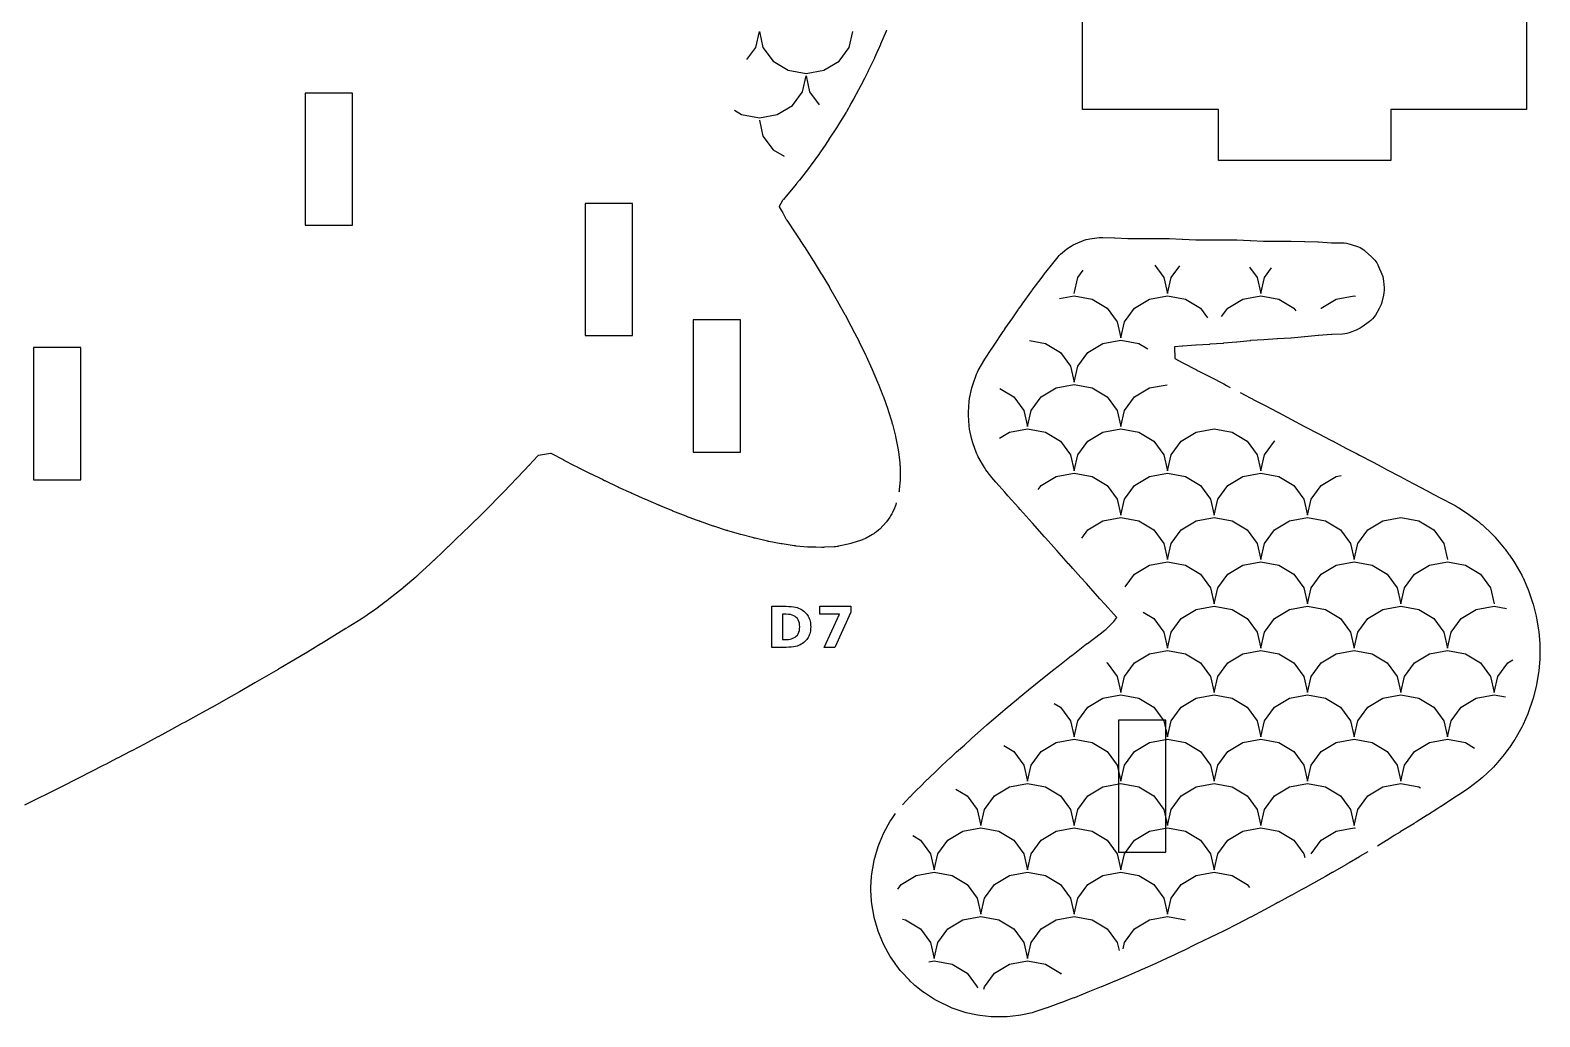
# Model space of a CAD drawing. Header units: millimetres. Extents: x 8 to 286, y 8 to 290.
# Drawn here: x 100.9 to 189.9, y 8.5 to 66.6 of the extents above; entities that cross this region are included whole.
import ezdxf

# ---------------------------------------------------------------- set-up
doc = ezdxf.new("R2010")
doc.units = ezdxf.units.MM
for name, color, linetype in [('CUT', 1, 'CONTINUOUS'), ('ENGRAVE', 5, 'CONTINUOUS'), ('SCORE', 7, 'CONTINUOUS')]:
    doc.layers.add(name, color=color, linetype=linetype)

msp = doc.modelspace()

# ---------------------------------------------------------------- linework, layer by layer
at = {"layer": 'CUT', "color": 1}
for points in [[(189.075, 87.0345), (189.075, 61.925), (181.075, 61.925), (181.075, 58.925), (170.925, 58.925), (170.925, 61.925), (162.925, 61.925), (162.925, 86.075), (166.65, 86.075)], [(151.3674, 66.6005), (151.3599, 66.5814), (151.3521, 66.5624), (151.3442, 66.5434), (151.0214, 65.7822), (151.018, 65.7743), (151.0146, 65.7663), (151.0111, 65.7584), (150.8741, 65.4467), (150.8703, 65.4381), (150.8665, 65.4295), (150.8626, 65.4209), (150.6609, 64.979), (150.6577, 64.972), (150.6544, 64.965), (150.6511, 64.9579), (150.2934, 64.1975), (150.2836, 64.1772), (150.2737, 64.157), (150.2635, 64.1368), (150.0691, 63.7574), (150.0666, 63.7525), (149.8752, 63.3826), (149.869, 63.3708), (149.8628, 63.359), (149.8565, 63.3473), (149.4371, 62.5751), (149.431, 62.5639), (149.2681, 62.2706), (149.2654, 62.2658), (149.0008, 61.7941), (148.9887, 61.7729), (148.9763, 61.7518), (148.9638, 61.7309), (148.5019, 60.9736), (148.4966, 60.9648), (148.4912, 60.9562), (148.4858, 60.9475), (148.4728, 60.9269), (148.4663, 60.9167), (148.4597, 60.9065), (148.453, 60.8963), (147.9755, 60.1692), (147.9684, 60.1585), (147.6678, 59.7104), (147.6639, 59.7046), (147.6601, 59.699), (147.6563, 59.6933), (147.4386, 59.376), (147.4298, 59.3633), (147.4209, 59.3506), (147.4119, 59.338), (146.8709, 58.587), (146.8559, 58.5666), (146.8407, 58.5464), (146.8254, 58.5263), (146.2299, 57.7623), (146.2253, 57.7565), (146.2207, 57.7507), (146.2161, 57.7449), (146.0697, 57.5613), (146.062, 57.5517), (146.0542, 57.5421), (146.0464, 57.5326), (145.575, 56.9632), (145.5686, 56.9556), (145.5622, 56.948), (145.5558, 56.9404), (145.2867, 56.6251), (145.2764, 56.6124), (145.2507, 56.576), (145.2422, 56.5619), (145.0364, 56.2045), (145.0346, 56.2012), (145.0365, 56.1978), (145.2266, 55.8869), (145.2517, 55.8441), (145.276, 55.8008), (145.2995, 55.7571), (145.4394, 55.4847), (145.4563, 55.4541), (145.4739, 55.4241), (145.4924, 55.3945), (145.989, 54.6505), (145.9931, 54.6444), (145.9972, 54.6382), (146.0012, 54.632), (146.0595, 54.5426), (146.5128, 53.8538), (146.5185, 53.8451), (146.5242, 53.8363), (146.5298, 53.8275), (146.8599, 53.3086), (147.0226, 53.0554), (147.0291, 53.0451), (147.0357, 53.0347), (147.0422, 53.0242), (147.5191, 52.2513), (147.5242, 52.243), (147.5292, 52.2347), (147.5342, 52.2264), (147.6632, 52.0104), (148.0002, 51.4484), (148.0042, 51.4416), (148.0082, 51.4348), (148.0122, 51.4279), (148.4615, 50.6582), (148.4675, 50.6477), (148.4772, 50.6307), (148.4855, 50.6159), (148.9084, 49.8537), (148.915, 49.8417), (148.9216, 49.8296), (148.928, 49.8175), (149.2627, 49.1841), (149.3349, 49.0494), (149.34, 49.0397), (149.3452, 49.0298), (149.3503, 49.0199), (149.7483, 48.2466), (149.7527, 48.2381), (149.757, 48.2296), (149.7612, 48.221), (150.0652, 47.609), (150.1348, 47.4701), (150.1472, 47.4447), (150.1594, 47.4191), (150.1712, 47.3934), (150.504, 46.6521), (150.5106, 46.6373), (150.5171, 46.6224), (150.5234, 46.6074), (150.8423, 45.8485), (150.8478, 45.835), (150.8533, 45.8215), (150.8588, 45.8079), (150.8665, 45.7884), (151.1571, 45.0663), (151.1675, 45.0396), (151.1776, 45.0129), (151.1874, 44.986), (151.4415, 44.2673), (151.4515, 44.2379), (151.4612, 44.2084), (151.4705, 44.1787), (151.6705, 43.5166), (151.6876, 43.4607), (151.6955, 43.4338), (151.7032, 43.4066), (151.7106, 43.3794), (151.8922, 42.6813), (151.9027, 42.6379), (151.9125, 42.5944), (151.9216, 42.5506), (152.0494, 41.8775), (152.057, 41.8334), (152.0639, 41.7892), (152.07, 41.7448), (152.1484, 41.0989), (152.1545, 41.0365), (152.1591, 40.9741), (152.1623, 40.9115), (152.1784, 40.316), (152.1782, 40.2371), (152.1757, 40.1584), (152.1708, 40.0796), (152.1203, 39.5258), (152.1142, 39.4711), (152.1104, 39.4424), (152.0991, 39.3779)], [(152.3024, 20.9454), (152.7375, 21.4137), (152.7537, 21.4308), (152.9529, 21.6377), (152.9825, 21.6675), (153.5442, 22.2155), (153.5503, 22.2215), (153.7676, 22.4396), (153.7962, 22.4674), (154.3451, 22.9864), (154.3511, 22.992), (154.6078, 23.2414), (154.6353, 23.2673), (155.1461, 23.736), (155.1518, 23.7413), (155.4742, 24.0449), (155.4962, 24.0652), (155.9531, 24.4764), (156.3588, 24.8469), (156.3785, 24.8646), (156.7528, 25.1931), (157.2661, 25.6482), (157.2853, 25.6648), (157.5534, 25.8936), (158.1988, 26.4493), (158.2174, 26.465), (158.354, 26.5784), (159.1486, 27.2433), (159.1583, 27.2515), (159.1775, 27.2675), (159.9499, 27.8976), (159.9547, 27.9015), (160.133, 28.05), (160.1525, 28.0659), (160.7557, 28.5495), (161.1286, 28.8517), (161.1459, 28.8655), (161.5553, 29.1863), (162.1467, 29.6527), (162.1633, 29.6656), (162.3557, 29.8125), (163.1581, 30.4284), (163.1876, 30.4514), (163.2086, 30.4675), (163.9589, 31.0292), (164.2289, 31.2347), (164.2846, 31.2826), (164.7249, 31.7099), (164.7419, 31.728), (164.7571, 31.7476), (164.9313, 31.9944), (164.7457, 32.2008), (164.7426, 32.2042), (164.2543, 32.751), (163.9416, 33.0995), (163.5364, 33.5455), (163.5286, 33.5541), (163.1413, 33.9879), (162.8179, 34.3454), (162.8097, 34.3545), (162.3411, 34.8821), (162.104, 35.1452), (162.0953, 35.1549), (161.5408, 35.7828), (161.3947, 35.9458), (161.3869, 35.9546), (160.7412, 36.6877), (160.6833, 36.7526), (159.9681, 37.5451), (159.9605, 37.5536), (159.941, 37.5756), (159.2494, 38.3444), (159.2394, 38.3557), (159.1402, 38.4684), (158.5357, 39.1441), (158.5249, 39.1564), (158.3398, 39.3685), (157.8283, 39.9439), (157.8165, 39.9573), (157.5703, 40.2418), (157.5153, 40.3097), (157.2268, 40.6907), (157.1331, 40.8324), (156.7745, 41.4572), (156.7217, 41.5591), (156.6776, 41.6651), (156.448, 42.291), (156.396, 42.4708), (156.2615, 43.0971), (156.235, 43.2837), (156.191, 43.9057), (156.191, 44.0943), (156.235, 44.7163), (156.2615, 44.9029), (156.396, 45.5292), (156.448, 45.709), (156.6776, 46.3349), (156.7217, 46.4409), (156.7745, 46.5428), (157.155, 47.2059), (157.1951, 47.2714), (157.5293, 47.7832), (157.5462, 47.8085), (157.7098, 48.047), (158.2457, 48.8439), (158.3288, 48.9686), (158.3478, 48.9963), (158.8001, 49.6394), (158.8048, 49.6461), (159.1265, 50.1168), (159.1516, 50.1524), (159.3621, 50.4398), (159.368, 50.4479), (159.9268, 51.238), (159.9517, 51.272), (160.5386, 52.0486), (160.7242, 52.2976), (160.7583, 52.3416), (161.1664, 52.8443), (161.1707, 52.8496), (161.4759, 53.2342), (161.5484, 53.3183), (161.6276, 53.3962), (161.8473, 53.5954), (161.9963, 53.7123), (162.2431, 53.8792), (162.3684, 53.9544), (162.501, 54.0157), (163.0218, 54.2231), (163.1285, 54.2605), (163.2395, 54.2893), (163.351, 54.3085), (163.8893, 54.3782), (163.9965, 54.3878), (164.1041, 54.3888), (164.7914, 54.3682), (164.8144, 54.3673), (165.5873, 54.3308), (165.6162, 54.3301), (166.4011, 54.3301), (167.1893, 54.3315), (167.2117, 54.3314), (167.9902, 54.3197), (168.0134, 54.3191), (168.791, 54.2939), (168.8152, 54.2929), (169.5865, 54.254), (169.6174, 54.2532), (170.4005, 54.2532), (171.1888, 54.2539), (171.2124, 54.2537), (171.9897, 54.2406), (172.0142, 54.24), (172.7906, 54.2127), (172.8161, 54.2116), (173.5855, 54.1698), (173.6186, 54.1689), (174.4001, 54.1689), (175.1882, 54.1688), (175.2132, 54.1686), (175.9892, 54.1539), (176.0151, 54.1532), (176.7901, 54.1235), (176.8171, 54.1222), (177.5843, 54.0774), (177.6201, 54.0763), (178.2035, 54.0763), (178.3402, 54.0694), (178.4774, 54.0485), (178.6099, 54.0143), (179.0641, 53.8724), (179.173, 53.8332), (179.2797, 53.7842), (179.3803, 53.7271), (179.3915, 53.7201), (179.4843, 53.6565), (179.5716, 53.5855), (179.9546, 53.2462), (180.0504, 53.1525), (180.1365, 53.0498), (180.1926, 52.9757), (180.2577, 52.8818), (180.3155, 52.7814), (180.3639, 52.6778), (180.5562, 52.2169), (180.6039, 52.0833), (180.6379, 51.9436), (180.6568, 51.8031), (180.6885, 51.4156), (180.6925, 51.2694), (180.6806, 51.1216), (180.6533, 50.978), (180.5518, 50.5668), (180.5137, 50.4397), (180.4627, 50.3153), (180.4007, 50.198), (180.1721, 49.8129), (180.0969, 49.6995), (180.0095, 49.5928), (179.9119, 49.4953), (179.8064, 49.4094), (179.3975, 49.1089), (179.2871, 49.0357), (179.1685, 48.9729), (179.046, 48.9226), (178.6228, 48.7725), (178.4966, 48.7345), (178.3655, 48.7087), (178.2343, 48.6958), (177.6108, 48.6651), (177.5981, 48.6644), (176.8163, 48.6097), (176.7966, 48.608), (176.0179, 48.5281), (175.9962, 48.526), (175.2168, 48.4589), (175.1948, 48.4572), (174.4157, 48.403), (174.3935, 48.4017), (173.6099, 48.3602), (173.5993, 48.3596), (172.8177, 48.3047), (172.7956, 48.3027), (172.0182, 48.2198), (171.9965, 48.2177), (171.217, 48.1473), (171.1952, 48.1455), (170.4159, 48.088), (170.3939, 48.0866), (169.6088, 48.0417), (169.6008, 48.0412), (168.8191, 47.9861), (168.7945, 47.9839), (168.3379, 47.9331), (168.3611, 47.2459), (168.8374, 46.9936), (169.6317, 46.5771), (169.6373, 46.5742), (169.8473, 46.4668), (170.4313, 46.1682), (170.4373, 46.1651), (171.2347, 45.7524), (171.3977, 45.6682), (171.4039, 45.6649), (171.6217, 45.5508)], [(172.198, 45.2501), (172.8311, 44.923), (172.8382, 44.9194), (172.9365, 44.8678), (172.942, 44.8649), (173.6386, 44.4955), (174.4302, 44.0824), (174.4397, 44.0774), (174.4609, 44.0661), (175.2356, 43.6542), (175.9647, 43.2659), (176.0314, 43.2303), (176.0384, 43.2266), (176.8333, 42.8155), (176.8358, 42.8142), (177.5047, 42.4665), (177.6316, 42.4006), (177.6379, 42.3972), (178.4378, 41.9762), (179.0315, 41.6678), (179.0366, 41.6651), (179.2335, 41.5617), (179.2363, 41.5602), (180.0361, 41.1379), (180.5506, 40.8675), (180.5551, 40.8651), (180.8357, 40.7163), (181.6326, 40.2946), (181.6379, 40.2918), (182.0596, 40.0662), (182.4398, 39.8628), (183.2355, 39.4454), (183.5779, 39.2663), (184.0327, 39.0287), (184.037, 39.0265), (184.805, 38.6217), (184.8676, 38.5866), (185.054, 38.4752), (185.0919, 38.4516), (185.601, 38.1238), (185.6828, 38.0668), (186.1986, 37.6774), (186.2469, 37.6391), (186.4164, 37.4984), (186.4813, 37.441), (187.0744, 36.88), (187.13, 36.8243), (187.2319, 36.7158), (187.2787, 36.6634), (187.77, 36.0822), (187.828, 36.0086), (188.0458, 35.711), (188.0762, 35.6676), (188.3356, 35.282), (188.3895, 35.1948), (188.7949, 34.4793), (188.8422, 34.3878), (188.862, 34.3457), (188.8742, 34.3187), (189.1576, 33.678), (189.198, 33.5753), (189.441, 32.8747), (189.4733, 32.7671), (189.6514, 32.069), (189.6752, 31.9553), (189.789, 31.2629), (189.8022, 31.1548), (189.8592, 30.4574), (189.8636, 30.3486), (189.8636, 29.6514), (189.8592, 29.5426), (189.8022, 28.8452), (189.789, 28.7371), (189.6752, 28.0447), (189.6514, 27.931), (189.4733, 27.2329), (189.441, 27.1253), (189.198, 26.4247), (189.1576, 26.322), (188.8742, 25.6813), (188.862, 25.6543), (188.8422, 25.6122), (188.7949, 25.5207), (188.3895, 24.8052), (188.3356, 24.718), (188.0762, 24.3324), (188.0458, 24.289), (187.828, 23.9914), (187.77, 23.9178), (187.2787, 23.3366), (187.2319, 23.2842), (187.13, 23.1757), (187.0744, 23.12), (186.4813, 22.559), (186.4164, 22.5016), (186.2469, 22.3609), (186.1986, 22.3226), (185.6785, 21.93), (185.6062, 21.8791), (185.0858, 21.5378), (185.0842, 21.5367), (184.842, 21.3784), (184.84, 21.3771), (184.0475, 20.8609), (184.0336, 20.852), (183.8486, 20.7347), (183.2475, 20.3488), (183.2327, 20.3395), (182.5834, 19.9345), (182.4456, 19.8474), (182.4338, 19.8401), (181.6401, 19.3502), (181.6387, 19.3493), (181.2902, 19.1348), (180.8454, 18.8585), (180.833, 18.8509), (180.2911, 18.5223)], [(151.9407, 38.7477), (151.9323, 38.7156), (151.9166, 38.6604), (151.9077, 38.6314), (151.8693, 38.5232), (151.8579, 38.4951), (151.8352, 38.4423), (151.7123, 38.1723), (151.68, 38.1063), (151.6459, 38.0412), (151.6101, 37.9771), (151.5688, 37.9077), (151.5313, 37.8484), (151.5108, 37.8177), (151.4268, 37.7054), (151.4031, 37.677), (151.3568, 37.6243), (150.9629, 37.1989), (150.9172, 37.1519), (150.8936, 37.1288), (150.7854, 37.0336), (150.6677, 36.9504), (150.6162, 36.9179), (150.5405, 36.8737), (150.1617, 36.6684), (150.1091, 36.6414), (150.081, 36.6278), (149.9724, 36.5808), (149.9433, 36.5697), (149.8875, 36.5499), (149.3251, 36.3638), (149.2542, 36.3424), (149.1829, 36.3231), (149.1109, 36.3058), (148.5443, 36.1857), (148.4909, 36.1755), (148.4627, 36.1707), (148.3548, 36.1569), (148.3262, 36.1544), (148.272, 36.1508), (147.7257, 36.1255), (147.7161, 36.1251), (147.6507, 36.1226), (147.6172, 36.1217), (147.5846, 36.1212), (147.5516, 36.1212), (147.193, 36.125), (146.8795, 36.1283), (146.8239, 36.1301), (146.7685, 36.133), (146.7131, 36.137), (146.05, 36.1993), (146.0106, 36.2036), (145.9712, 36.2085), (145.9319, 36.214), (145.2202, 36.3237), (145.1983, 36.3273), (145.1765, 36.331), (145.1547, 36.335), (144.4247, 36.4725), (144.398, 36.4778), (144.3714, 36.4833), (144.3449, 36.4892), (143.6226, 36.6559), (143.5953, 36.6625), (143.5681, 36.6694), (143.541, 36.6765), (142.7907, 36.8832), (142.7834, 36.8852), (142.776, 36.8873), (142.7687, 36.8894), (142.6388, 36.9267), (142.013, 37.1047), (141.9899, 37.1115), (141.9668, 37.1185), (141.9437, 37.1258), (141.1972, 37.3675), (141.1832, 37.3721), (141.1692, 37.3768), (141.1552, 37.3816), (140.4006, 37.6444), (140.3831, 37.6507), (140.3657, 37.657), (140.3484, 37.6634), (140.1782, 37.7281), (139.5868, 37.95), (139.5777, 37.9535), (139.5686, 37.957), (139.5595, 37.9605), (138.7833, 38.2649), (138.7722, 38.2693), (138.1254, 38.5296), (137.9985, 38.5804), (137.9803, 38.5879), (137.9621, 38.5955), (137.944, 38.6032), (137.1801, 38.9356), (137.1732, 38.9387), (137.1662, 38.9417), (137.1593, 38.9448), (136.3782, 39.2954), (136.372, 39.2981), (136.3659, 39.3009), (136.3598, 39.3037), (136.3031, 39.3299), (135.5812, 39.6594), (135.5727, 39.6634), (135.5641, 39.6673), (135.5556, 39.6713), (134.7786, 40.0393), (134.7712, 40.0429), (134.7638, 40.0465), (134.7564, 40.0501), (134.5889, 40.1319), (133.9765, 40.4304), (133.97, 40.4335), (133.9636, 40.4367), (133.9572, 40.4399), (133.1825, 40.8277), (133.1714, 40.8334), (133.1603, 40.839), (133.1493, 40.8447), (132.9823, 40.9323), (132.372, 41.2505), (132.3651, 41.2541), (131.6064, 41.6554), (131.5916, 41.6628), (131.5875, 41.6645), (131.5832, 41.6641), (131.5668, 41.6616), (130.8584, 41.5367), (130.8424, 41.5335), (130.8383, 41.5324), (130.835, 41.5295), (130.8238, 41.5179), (130.306, 40.9582), (130.3001, 40.9519), (130.2942, 40.9456), (130.2882, 40.9393), (130.0568, 40.6955), (129.5482, 40.1572), (129.5425, 40.1512), (129.5368, 40.1452), (129.531, 40.1392), (129.2561, 39.8553), (128.7751, 39.3562), (128.7695, 39.3505), (128.764, 39.3448), (128.7585, 39.3392), (128.4554, 39.0321), (127.9869, 38.5552), (127.9815, 38.5499), (127.9762, 38.5445), (127.9708, 38.5391), (127.6542, 38.2241), (127.1834, 37.7543), (127.1782, 37.7492), (127.173, 37.7441), (127.1678, 37.739), (126.8537, 37.4323), (126.3644, 36.9534), (126.3595, 36.9486), (126.3544, 36.9437), (126.3494, 36.9389), (126.0535, 36.6552), (125.5331, 36.1547), (125.5236, 36.1457), (125.2528, 35.8903), (124.6847, 35.3532), (124.6762, 35.3453), (124.4515, 35.1365), (123.8244, 34.5535), (123.8151, 34.5449), (123.6732, 34.4155), (123.6572, 34.4011), (123.6415, 34.3873), (123.6256, 34.3734), (122.906, 33.7579), (122.8939, 33.7477), (122.8817, 33.7375), (122.8695, 33.7274), (122.8585, 33.7185), (122.8508, 33.7122), (122.843, 33.706), (122.8352, 33.6998), (122.0483, 33.0777), (122.0465, 33.0762), (121.8915, 32.9541), (121.88, 32.9451), (121.8684, 32.9363), (121.8569, 32.9274), (121.2729, 32.4877), (121.2535, 32.4734), (121.234, 32.4592), (121.2144, 32.4453), (120.7897, 32.1488), (120.7794, 32.1417), (120.7691, 32.1347), (120.7588, 32.1277), (120.4712, 31.9348), (120.4507, 31.9213), (120.4301, 31.908), (120.4094, 31.895), (119.6426, 31.4205), (119.5127, 31.3396), (119.5072, 31.3362), (118.8415, 30.9261), (118.8393, 30.9247), (118.2106, 30.5392), (118.2053, 30.536), (118.0427, 30.4372), (118.0387, 30.4348), (117.2414, 29.9546), (117.2386, 29.9529), (116.8809, 29.7387), (116.8756, 29.7355), (116.4407, 29.4778), (116.4381, 29.4763), (115.6398, 29.0055), (115.6381, 29.0045), (115.5269, 28.9392), (115.5201, 28.9352), (114.8383, 28.54), (114.1448, 28.1385), (114.1387, 28.135), (114.0387, 28.0778), (113.2393, 27.6193), (113.2373, 27.6181), (112.7459, 27.3375), (112.7411, 27.3348), (112.4406, 27.1647), (112.4368, 27.1626), (111.6402, 26.7153), (111.6366, 26.7133), (111.3203, 26.537), (111.3156, 26.5344), (110.8395, 26.2716), (110.8361, 26.2697), (110.0372, 25.8317), (109.8655, 25.7373), (109.8597, 25.7342), (109.2365, 25.3957), (108.4382, 24.9629), (108.4357, 24.9615), (108.3888, 24.9362), (108.3844, 24.9339), (107.6382, 24.5349), (107.6352, 24.5333), (106.8874, 24.1358), (106.8834, 24.1337), (106.84, 24.1109), (106.8347, 24.1081), (106.0397, 23.6936), (106.0344, 23.6909), (105.3439, 23.3347), (105.3411, 23.3333), (105.2365, 23.2796), (104.4355, 22.8669), (103.7888, 22.5346), (103.7863, 22.5332), (103.6398, 22.4583), (103.6339, 22.4553), (102.8376, 22.0531), (102.8336, 22.0512), (102.2008, 21.7341), (102.1983, 21.7329), (102.0394, 21.6537), (102.0332, 21.6506), (101.2353, 21.2581), (101.233, 21.257), (100.574, 20.9344)], [(179.7332, 18.1887), (179.2388, 17.8967), (179.2375, 17.8959), (178.6251, 17.5351), (178.444, 17.4285), (178.4313, 17.4212), (177.6408, 16.9679), (177.6334, 16.9637), (177.2277, 16.7345), (176.8365, 16.5138), (176.0439, 16.0674), (176.0289, 16.059), (175.7976, 15.9327), (175.2428, 15.6257), (175.229, 15.6182), (174.4364, 15.1919), (174.4347, 15.1909), (174.3279, 15.1337), (173.635, 14.7628), (172.8428, 14.3396), (172.8199, 14.3276), (172.033, 13.9266), (171.266, 13.5338), (171.2639, 13.5327), (171.2438, 13.5224), (171.2231, 13.5121), (170.4344, 13.127), (170.4313, 13.1254), (169.621, 12.7323), (168.839, 12.3536), (168.8256, 12.3472), (168.0371, 11.976), (168.0262, 11.971), (167.9426, 11.9326), (167.9394, 11.9311), (167.2328, 11.6085), (167.2293, 11.6069), (166.4402, 11.2494), (166.4205, 11.2407), (166.17, 11.132), (166.166, 11.1303), (165.6292, 10.8995), (164.8382, 10.5601), (164.8199, 10.5524), (164.2797, 10.33), (164.0355, 10.2288), (164.0211, 10.2229), (163.2266, 9.9041), (162.4425, 9.5874), (162.4119, 9.5755), (162.2925, 9.5307), (162.2874, 9.5288), (161.6293, 9.2847), (161.6225, 9.2822), (160.8378, 8.996), (160.8121, 8.9869), (160.102, 8.7442), (159.9475, 8.7015), (159.2799, 8.5595), (159.1425, 8.5377), (158.4742, 8.4669), (158.3333, 8.4595), (157.6667, 8.4595), (157.5258, 8.4669), (156.8575, 8.5377), (156.7201, 8.5595), (156.0554, 8.7009), (155.8916, 8.7468), (155.2371, 8.976), (155.1087, 9.0285), (154.4213, 9.3526), (154.3111, 9.411), (154.1291, 9.5186), (154.0696, 9.5559), (153.6056, 9.8642), (153.509, 9.9347), (153.0358, 10.3141), (152.9655, 10.3745), (152.7849, 10.5411), (152.712, 10.6138), (152.2507, 11.1102), (152.178, 11.1954), (151.9647, 11.4673), (151.9164, 11.533), (151.657, 11.9089), (151.5911, 12.0147), (151.2028, 12.7078), (151.1429, 12.8285), (151.1404, 12.8343), (151.1218, 12.8794), (150.8737, 13.5124), (150.8303, 13.6423), (150.6434, 14.3149), (150.6126, 14.4543), (150.5023, 15.1196), (150.4863, 15.2648), (150.4498, 15.9264), (150.4498, 16.0736), (150.4863, 16.7352), (150.5023, 16.8804), (150.6126, 17.5457), (150.6434, 17.6851), (150.8303, 18.3577), (150.8737, 18.4876), (151.1218, 19.1206), (151.1404, 19.1657), (151.1429, 19.1715), (151.2028, 19.2922), (151.5911, 19.9853), (151.657, 20.0911), (151.8966, 20.4382)]]:
    msp.add_lwpolyline(points, dxfattribs=at)
for points in [[(117.105, 62.895), (117.105, 55.105), (119.895, 55.105), (119.895, 62.895), (117.105, 62.895)], [(133.605, 56.395), (133.605, 48.605), (136.395, 48.605), (136.395, 56.395), (133.605, 56.395)], [(139.9675, 49.5323), (139.9675, 41.7423), (142.7575, 41.7423), (142.7575, 49.5323), (139.9675, 49.5323)], [(101.105, 47.895), (101.105, 40.105), (103.895, 40.105), (103.895, 47.895), (101.105, 47.895)], [(165.0364, 25.943), (165.0364, 18.153), (167.8264, 18.153), (167.8264, 25.943), (165.0364, 25.943)]]:
    msp.add_lwpolyline(points, close=True, dxfattribs=at)
at = {"layer": 'ENGRAVE', "color": 5}
for points in [[(145.4486, 32.6519), (145.6096, 32.6454), (145.7548, 32.6344), (145.8844, 32.6191), (145.9982, 32.5993), (146.0964, 32.5752), (146.1846, 32.5458), (146.2685, 32.5104), (146.3481, 32.4688), (146.4234, 32.4211), (146.4944, 32.3673), (146.5611, 32.3075), (146.6156, 32.2513), (146.6653, 32.1923), (146.71, 32.1305), (146.7499, 32.0659), (146.7849, 31.9984), (146.815, 31.9282), (146.8404, 31.855), (146.8611, 31.7787), (146.8773, 31.6991), (146.8888, 31.6165), (146.8957, 31.5306), (146.898, 31.4416), (146.8957, 31.3515), (146.8888, 31.2648), (146.8773, 31.1814), (146.8611, 31.1012), (146.8404, 31.0244), (146.815, 30.9509), (146.7849, 30.8804), (146.7499, 30.8128), (146.71, 30.748), (146.6653, 30.6861), (146.6156, 30.627), (146.5611, 30.5708), (146.4938, 30.5109), (146.4222, 30.4571), (146.3462, 30.4095), (146.2659, 30.3679), (146.1813, 30.3324), (146.0923, 30.3031), (145.9936, 30.2789), (145.8797, 30.2592), (145.7505, 30.2439), (145.6062, 30.2329), (145.4467, 30.2263), (145.272, 30.2241), (144.6112, 30.2241), (144.6112, 32.6541), (145.272, 32.6541), (145.4486, 32.6519)], [(145.4625, 30.6978), (145.5855, 30.7031), (145.6984, 30.7189), (145.8012, 30.7454), (145.894, 30.7824), (145.9766, 30.83), (146.0492, 30.8882), (146.1111, 30.9565), (146.1618, 31.0343), (146.2012, 31.1218), (146.2293, 31.2188), (146.2462, 31.3254), (146.2518, 31.4416), (146.2462, 31.5572), (146.2294, 31.6633), (146.2014, 31.7598), (146.1621, 31.8467), (146.1117, 31.924), (146.05, 31.9917), (145.9776, 32.0494), (145.895, 32.0966), (145.8022, 32.1333), (145.6992, 32.1595), (145.5859, 32.1753), (145.4625, 32.1805), (145.2378, 32.1805), (145.2378, 30.6978), (145.4625, 30.6978)], [(149.2595, 32.6541), (149.2595, 32.301), (148.3123, 30.2241), (147.7019, 30.2241), (148.5987, 32.1935), (147.4285, 32.1935), (147.4285, 32.6541), (149.2595, 32.6541)]]:
    msp.add_lwpolyline(points, close=True, dxfattribs=at)
at = {"layer": 'SCORE', "color": 7}
for points in [[(143.1332, 64.8624), (143.6681, 65.5829), (143.8774, 66.5301)], [(143.8774, 66.5301), (144.0868, 65.5829), (144.6829, 64.78), (145.5751, 64.2435), (146.6274, 64.0551), (147.6798, 64.2435), (148.572, 64.78), (149.1681, 65.5829), (149.3774, 66.5301)], [(142.4009, 61.886), (142.8251, 61.631), (143.8774, 61.4426), (144.9298, 61.631), (145.822, 62.1675), (146.4181, 62.9704), (146.6274, 63.9176)], [(146.6274, 63.9176), (146.8368, 62.9704), (147.4068, 62.2027)], [(143.8774, 61.3051), (144.0868, 60.3579), (144.6829, 59.555), (145.3279, 59.1671)], [(167.1712, 52.7565), (167.7155, 52.0233), (167.9248, 51.0762)], [(167.9248, 51.0762), (168.1342, 52.0233), (168.6533, 52.7226)], [(172.7596, 52.6373), (173.2155, 52.0233), (173.4248, 51.0762)], [(173.4248, 51.0762), (173.6342, 52.0233), (174.0578, 52.5939)], [(162.4248, 51.0762), (162.6342, 52.0233), (162.9607, 52.4632)], [(161.5565, 50.7832), (162.4248, 50.9387), (163.4772, 50.7503), (164.3694, 50.2137), (164.9655, 49.4108), (165.1748, 48.4637)], [(165.1748, 48.4637), (165.3842, 49.4108), (165.9803, 50.2137), (166.8724, 50.7503), (167.9248, 50.9387), (168.9772, 50.7503), (169.8694, 50.2137), (170.2821, 49.6578)], [(171.1132, 49.7194), (171.4803, 50.2137), (172.3724, 50.7503), (173.4248, 50.9387), (174.4772, 50.7503), (175.3694, 50.2137), (175.4816, 50.0626)], [(176.9695, 50.1993), (176.9803, 50.2137), (177.8724, 50.7503), (178.9248, 50.9387), (179.0007, 50.9251)], [(159.7878, 48.3059), (160.7272, 48.1378), (161.6194, 47.6012), (162.2155, 46.7983), (162.4248, 45.8512)], [(162.4248, 45.8512), (162.6342, 46.7983), (163.2303, 47.6012), (164.1224, 48.1378), (165.1748, 48.3262), (166.2272, 48.1378), (166.766, 47.8138)], [(158.0436, 45.4853), (158.8694, 44.9887), (159.4655, 44.1858), (159.6748, 43.2387)], [(159.6748, 43.2387), (159.8842, 44.1858), (160.4803, 44.9887), (161.3724, 45.5253), (162.4248, 45.7137), (163.4772, 45.5253), (164.3694, 44.9887), (164.9655, 44.1858), (165.1748, 43.2387)], [(165.1748, 43.2387), (165.3842, 44.1858), (165.9803, 44.9887), (166.8724, 45.5253), (167.8981, 45.7089)], [(158.0286, 42.5556), (158.6224, 42.9128), (159.6748, 43.1012), (160.7272, 42.9128), (161.6194, 42.3762), (162.2155, 41.5733), (162.4248, 40.6262)], [(162.4248, 40.6262), (162.6342, 41.5733), (163.2303, 42.3762), (164.1224, 42.9128), (165.1748, 43.1012), (166.2272, 42.9128), (167.1194, 42.3762), (167.7155, 41.5733), (167.9248, 40.6262)], [(167.9248, 40.6262), (168.1342, 41.5733), (168.7303, 42.3762), (169.6224, 42.9128), (170.6748, 43.1012), (171.7272, 42.9128), (172.6194, 42.3762), (173.2155, 41.5733), (173.4248, 40.6262)], [(173.4248, 40.6262), (173.6342, 41.5733), (174.2303, 42.3762), (174.2556, 42.3915)], [(160.3054, 39.5282), (160.4803, 39.7637), (161.3724, 40.3003), (162.4248, 40.4887), (163.4772, 40.3003), (164.3694, 39.7637), (164.9655, 38.9608), (165.1748, 38.0137)], [(165.1748, 38.0137), (165.3842, 38.9608), (165.9803, 39.7637), (166.8724, 40.3003), (167.9248, 40.4887), (168.9772, 40.3003), (169.8694, 39.7637), (170.4655, 38.9608), (170.6748, 38.0137)], [(170.6748, 38.0137), (170.8842, 38.9608), (171.4803, 39.7637), (172.3724, 40.3003), (173.4248, 40.4887), (174.4772, 40.3003), (175.3694, 39.7637), (175.9655, 38.9608), (176.1748, 38.0137)], [(176.1748, 38.0137), (176.3842, 38.9608), (176.9803, 39.7637), (177.8724, 40.3003), (178.1513, 40.3502)], [(162.8664, 36.6611), (163.2303, 37.1512), (164.1224, 37.6878), (165.1748, 37.8762), (166.2272, 37.6878), (167.1194, 37.1512), (167.7155, 36.3483), (167.9248, 35.4012)], [(167.9248, 35.4012), (168.1342, 36.3483), (168.7303, 37.1512), (169.6224, 37.6878), (170.6748, 37.8762), (171.7272, 37.6878), (172.6194, 37.1512), (173.2155, 36.3483), (173.4248, 35.4012)], [(173.4248, 35.4012), (173.6342, 36.3483), (174.2303, 37.1512), (175.1224, 37.6878), (176.1748, 37.8762), (177.2272, 37.6878), (178.1194, 37.1512), (178.7155, 36.3483), (178.9248, 35.4012)], [(178.9248, 35.4012), (179.1342, 36.3483), (179.7303, 37.1512), (180.6224, 37.6878), (181.6748, 37.8762), (182.7272, 37.6878), (183.6194, 37.1512), (184.2155, 36.3483), (184.4248, 35.4012)], [(165.4306, 33.7983), (165.9803, 34.5387), (166.8724, 35.0753), (167.9248, 35.2637), (168.9772, 35.0753), (169.8694, 34.5387), (170.4655, 33.7358), (170.6748, 32.7887)], [(170.6748, 32.7887), (170.8842, 33.7358), (171.4803, 34.5387), (172.3724, 35.0753), (173.4248, 35.2637), (174.4772, 35.0753), (175.3694, 34.5387), (175.9655, 33.7358), (176.1748, 32.7887)], [(176.1748, 32.7887), (176.3842, 33.7358), (176.9803, 34.5387), (177.8724, 35.0753), (178.9248, 35.2637), (179.9772, 35.0753), (180.8694, 34.5387), (181.4655, 33.7358), (181.6748, 32.7887)], [(181.6748, 32.7887), (181.8842, 33.7358), (182.4803, 34.5387), (183.3724, 35.0753), (184.4248, 35.2637), (185.4772, 35.0753), (186.3694, 34.5387), (186.9655, 33.7358), (187.1748, 32.7887)], [(166.4937, 32.3025), (167.1194, 31.9262), (167.7155, 31.1233), (167.9248, 30.1762)], [(167.9248, 30.1762), (168.1342, 31.1233), (168.7303, 31.9262), (169.6224, 32.4628), (170.6748, 32.6512), (171.7272, 32.4628), (172.6194, 31.9262), (173.2155, 31.1233), (173.4248, 30.1762)], [(173.4248, 30.1762), (173.6342, 31.1233), (174.2303, 31.9262), (175.1224, 32.4628), (176.1748, 32.6512), (177.2272, 32.4628), (178.1194, 31.9262), (178.7155, 31.1233), (178.9248, 30.1762)], [(178.9248, 30.1762), (179.1342, 31.1233), (179.7303, 31.9262), (180.6224, 32.4628), (181.6748, 32.6512), (182.7272, 32.4628), (183.6194, 31.9262), (184.2155, 31.1233), (184.4248, 30.1762)], [(184.4248, 30.1762), (184.6342, 31.1233), (185.2303, 31.9262), (186.1224, 32.4628), (187.1748, 32.6512), (187.8963, 32.522)], [(165.1748, 27.5637), (165.3842, 28.5108), (165.9803, 29.3137), (166.8724, 29.8503), (167.9248, 30.0387), (168.9772, 29.8503), (169.8694, 29.3137), (170.4655, 28.5108), (170.6748, 27.5637)], [(170.6748, 27.5637), (170.8842, 28.5108), (171.4803, 29.3137), (172.3724, 29.8503), (173.4248, 30.0387), (174.4772, 29.8503), (175.3694, 29.3137), (175.9655, 28.5108), (176.1748, 27.5637)], [(176.1748, 27.5637), (176.3842, 28.5108), (176.9803, 29.3137), (177.8724, 29.8503), (178.9248, 30.0387), (179.9772, 29.8503), (180.8694, 29.3137), (181.4655, 28.5108), (181.6748, 27.5637)], [(181.6748, 27.5637), (181.8842, 28.5108), (182.4803, 29.3137), (183.3724, 29.8503), (184.4248, 30.0387), (185.4772, 29.8503), (186.3694, 29.3137), (186.9655, 28.5108), (187.1748, 27.5637)], [(187.1748, 27.5637), (187.3842, 28.5108), (187.9803, 29.3137), (188.2747, 29.4908)], [(164.3284, 29.3384), (164.3694, 29.3137), (164.9655, 28.5108), (165.1748, 27.5637)], [(161.2473, 26.925), (161.6194, 26.7012), (162.2155, 25.8983), (162.4248, 24.9512)], [(162.4248, 24.9512), (162.6342, 25.8983), (163.2303, 26.7012), (164.1224, 27.2378), (165.1748, 27.4262), (166.2272, 27.2378), (167.1194, 26.7012), (167.7155, 25.8983), (167.9248, 24.9512)], [(167.9248, 24.9512), (168.1342, 25.8983), (168.7303, 26.7012), (169.6224, 27.2378), (170.6748, 27.4262), (171.7272, 27.2378), (172.6194, 26.7012), (173.2155, 25.8983), (173.4248, 24.9512)], [(173.4248, 24.9512), (173.6342, 25.8983), (174.2303, 26.7012), (175.1224, 27.2378), (176.1748, 27.4262), (177.2272, 27.2378), (178.1194, 26.7012), (178.7155, 25.8983), (178.9248, 24.9512)], [(178.9248, 24.9512), (179.1342, 25.8983), (179.7303, 26.7012), (180.6224, 27.2378), (181.6748, 27.4262), (182.7272, 27.2378), (183.6194, 26.7012), (184.2155, 25.8983), (184.4248, 24.9512)], [(184.4248, 24.9512), (184.6342, 25.8983), (185.2303, 26.7012), (186.1224, 27.2378), (187.1748, 27.4262), (187.8372, 27.3076)], [(158.2807, 24.4428), (158.8694, 24.0887), (159.4655, 23.2858), (159.6748, 22.3387)], [(159.6748, 22.3387), (159.8842, 23.2858), (160.4803, 24.0887), (161.3724, 24.6253), (162.4248, 24.8137), (163.4772, 24.6253), (164.3694, 24.0887), (164.9655, 23.2858), (165.1748, 22.3387)], [(165.1748, 22.3387), (165.3842, 23.2858), (165.9803, 24.0887), (166.8724, 24.6253), (167.9248, 24.8137), (168.9772, 24.6253), (169.8694, 24.0887), (170.4655, 23.2858), (170.6748, 22.3387)], [(170.6748, 22.3387), (170.8842, 23.2858), (171.4803, 24.0887), (172.3724, 24.6253), (173.4248, 24.8137), (174.4772, 24.6253), (175.3694, 24.0887), (175.9655, 23.2858), (176.1748, 22.3387)], [(176.1748, 22.3387), (176.3842, 23.2858), (176.9803, 24.0887), (177.8724, 24.6253), (178.9248, 24.8137), (179.9772, 24.6253), (180.8694, 24.0887), (181.4655, 23.2858), (181.6748, 22.3387)], [(181.6748, 22.3387), (181.8842, 23.2858), (182.4803, 24.0887), (183.3724, 24.6253), (184.4248, 24.8137), (185.4772, 24.6253), (186.0226, 24.2973)], [(155.4595, 21.873), (156.1194, 21.4762), (156.7155, 20.6733), (156.9248, 19.7262)], [(156.9248, 19.7262), (157.1342, 20.6733), (157.7303, 21.4762), (158.6224, 22.0128), (159.6748, 22.2012), (160.7272, 22.0128), (161.6194, 21.4762), (162.2155, 20.6733), (162.4248, 19.7262)], [(162.4248, 19.7262), (162.6342, 20.6733), (163.2303, 21.4762), (164.1224, 22.0128), (165.1748, 22.2012), (166.2272, 22.0128), (167.1194, 21.4762), (167.7155, 20.6733), (167.9248, 19.7262)], [(167.9248, 19.7262), (168.1342, 20.6733), (168.7303, 21.4762), (169.6224, 22.0128), (170.6748, 22.2012), (171.7272, 22.0128), (172.6194, 21.4762), (173.2155, 20.6733), (173.4248, 19.7262)], [(173.4248, 19.7262), (173.6342, 20.6733), (174.2303, 21.4762), (175.1224, 22.0128), (176.1748, 22.2012), (177.2272, 22.0128), (178.1194, 21.4762), (178.7155, 20.6733), (178.9248, 19.7262)], [(178.9248, 19.7262), (179.1342, 20.6733), (179.7303, 21.4762), (180.6224, 22.0128), (181.6748, 22.2012), (182.7272, 22.0128), (182.8288, 21.9517)], [(154.1748, 17.1137), (154.3842, 18.0608), (154.9803, 18.8637), (155.8724, 19.4003), (156.9248, 19.5887), (157.9772, 19.4003), (158.8694, 18.8637), (159.4655, 18.0608), (159.6748, 17.1137)], [(159.6748, 17.1137), (159.8842, 18.0608), (160.4803, 18.8637), (161.3724, 19.4003), (162.4248, 19.5887), (163.4772, 19.4003), (164.3694, 18.8637), (164.9655, 18.0608), (165.1748, 17.1137)], [(165.1748, 17.1137), (165.3842, 18.0608), (165.9803, 18.8637), (166.8724, 19.4003), (167.9248, 19.5887), (168.9772, 19.4003), (169.8694, 18.8637), (170.4655, 18.0608), (170.6748, 17.1137)], [(170.6748, 17.1137), (170.8842, 18.0608), (171.4803, 18.8637), (172.3724, 19.4003), (173.4248, 19.5887), (174.4772, 19.4003), (175.3694, 18.8637), (175.9655, 18.0608), (176.0107, 17.8563)], [(176.392, 18.0714), (176.9803, 18.8637), (177.8724, 19.4003), (178.9248, 19.5887), (178.9874, 19.5775)], [(152.9196, 19.1342), (153.3694, 18.8637), (153.9655, 18.0608), (154.1748, 17.1137)], [(152.0248, 15.9745), (152.2303, 16.2512), (153.1224, 16.7878), (154.1748, 16.9762), (155.2272, 16.7878), (156.1194, 16.2512), (156.7155, 15.4483), (156.9248, 14.5012)], [(156.9248, 14.5012), (157.1342, 15.4483), (157.7303, 16.2512), (158.6224, 16.7878), (159.6748, 16.9762), (160.7272, 16.7878), (161.6194, 16.2512), (162.2155, 15.4483), (162.4248, 14.5012)], [(162.4248, 14.5012), (162.6342, 15.4483), (163.2303, 16.2512), (164.1224, 16.7878), (165.1748, 16.9762), (166.2272, 16.7878), (167.1194, 16.2512), (167.7155, 15.4483), (167.9248, 14.5012)], [(167.9248, 14.5012), (168.1342, 15.4483), (168.7303, 16.2512), (169.6224, 16.7878), (170.6748, 16.9762), (171.7272, 16.7878), (172.6194, 16.2512), (172.7498, 16.0756)], [(154.1748, 11.8887), (154.3842, 12.8358), (154.9803, 13.6387), (155.8724, 14.1753), (156.9248, 14.3637), (157.9772, 14.1753), (158.8694, 13.6387), (159.4655, 12.8358), (159.6748, 11.8887)], [(159.6748, 11.8887), (159.8842, 12.8358), (160.4803, 13.6387), (161.3724, 14.1753), (162.4248, 14.3637), (163.4772, 14.1753), (164.3694, 13.6387), (164.9655, 12.8358), (165.0679, 12.3726)], [(165.3042, 12.4742), (165.3842, 12.8358), (165.9803, 13.6387), (166.8724, 14.1753), (167.9248, 14.3637), (168.9772, 14.1753), (168.9815, 14.1727)], [(152.3085, 14.2055), (152.4772, 14.1753), (153.3694, 13.6387), (153.9655, 12.8358), (154.1748, 11.8887)], [(153.8587, 11.6946), (154.1748, 11.7512), (155.2272, 11.5628), (156.1194, 11.0262), (156.7155, 10.2233), (156.7277, 10.1681)], [(157.1058, 10.0952), (157.1342, 10.2233), (157.7303, 11.0262), (158.6224, 11.5628), (159.6748, 11.7512), (160.7272, 11.5628), (161.6194, 11.0262), (161.6574, 10.975)]]:
    msp.add_lwpolyline(points, dxfattribs=at)

doc.saveas('drawing.dxf')
